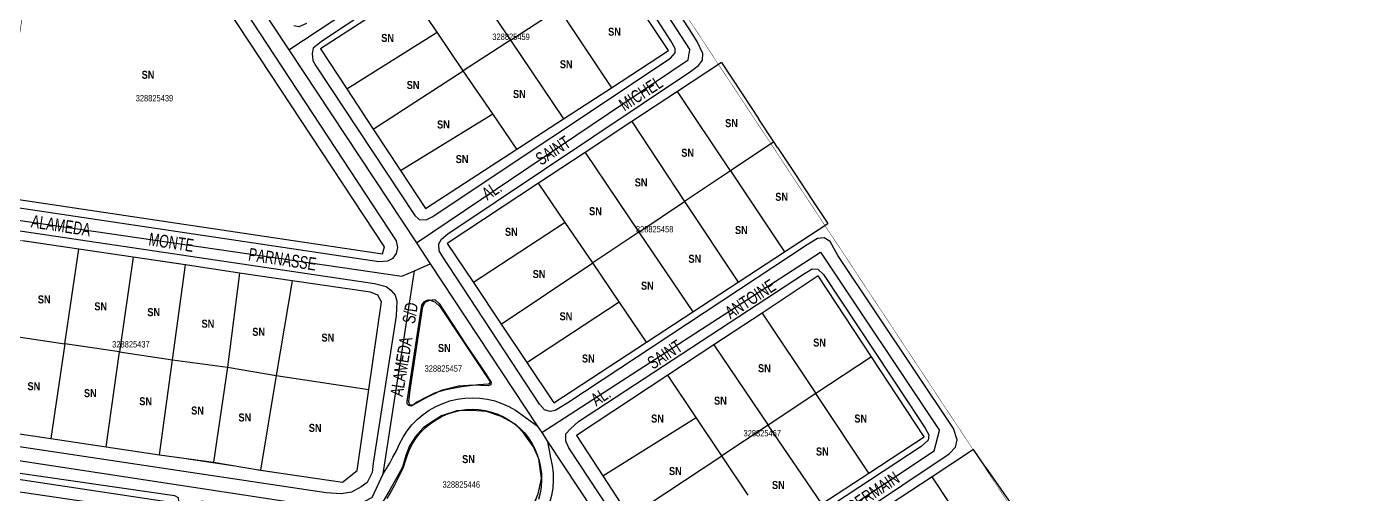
# Model space of a CAD drawing. Extents: x 204381 to 207261, y 4847713 to 4851061.
# Drawn here: x 205404 to 205818.2, y 4850681.8 to 4850827.9 of the extents above; entities that cross this region are included whole.
import ezdxf
from ezdxf.enums import TextEntityAlignment as Align

# ---------------------------------------------------------------- set-up
doc = ezdxf.new("R2010")
doc.units = 0
doc.header["$LTSCALE"] = 1.5
doc.header["$MEASUREMENT"] = 0
for name, color, linetype in [('CD-MALHA-LOTES', 40, 'CONTINUOUS'), ('CD_TXT_QUADRA', 7, 'CONTINUOUS'), ('LM-LIM-SETOR-FISCAL', 7, 'CONTINUOUS'), ('RU-QUADRAS', 210, 'CONTINUOUS'), ('SV-EIXO-RUA-PAV', 20, 'CONTINUOUS'), ('SV-RUA-PAVIM-S-GUIA-C-GUIA', 7, 'CONTINUOUS'), ('SV-TXT-RUA-PAV-S-GUIA-C-GUIA', 7, 'CONTINUOUS'), ('Th_NmrPort', 7, 'CONTINUOUS')]:
    doc.layers.add(name, color=color, linetype=linetype)
doc.styles.add('3288-25-2D_TXT$0$ARIAL', font='ARIAL.TTF')
doc.styles.add('ARIAL', font='ARIAL.TTF')
doc.styles.get("Standard").update_dxf_attribs({"font": 'swisscbo.ttf'})
doc.linetypes.add('Limite', pattern='A,20,-3,[130,ltypeshp.shx,S=6.35,R=0,X=0,Y=0],-3,20', length=46)

msp = doc.modelspace()

# ---------------------------------------------------------------- linework, layer by layer
at = {"layer": 'CD-MALHA-LOTES', "linetype": 'Continuous'}
for points in [[(205515.83, 4850759.11), (205457.31, 4850847.87)], [(205538.32, 4850848.58), (205555.15, 4850823.64)], [(205604.56, 4850820.39), (205588.22, 4850845.03)], [(205523.55, 4850838.98), (205495.82, 4850820.94)], [(205532.29, 4850826.14), (205523.55, 4850838.98)], [(205555.15, 4850823.64), (205570.32, 4850833.45)], [(205570.32, 4850833.45), (205586.7, 4850808.81)], [(205504.05, 4850808.44), (205532.29, 4850826.14)], [(205540.45, 4850814.14), (205532.29, 4850826.14)], [(205555.15, 4850823.64), (205540.45, 4850814.14)], [(205555.15, 4850823.64), (205571.72, 4850799.1)], [(205495.82, 4850820.94), (205504.05, 4850808.44)], [(205586.7, 4850808.81), (205604.56, 4850820.39)], [(205512.28, 4850795.92), (205540.45, 4850814.14)], [(205549.64, 4850800.62), (205540.45, 4850814.14)], [(205621.06, 4850816.7), (205607.39, 4850807.68)], [(205621.06, 4850816.7), (205627.53, 4850806.92)], [(205504.05, 4850808.44), (205512.28, 4850795.92)], [(205571.72, 4850799.1), (205586.7, 4850808.81)], [(205607.39, 4850807.68), (205593.06, 4850798.23)], [(205623.92, 4850782.86), (205607.39, 4850807.68)], [(205627.53, 4850806.92), (205632.78, 4850798.98)], [(205520.82, 4850782.93), (205549.64, 4850800.62)], [(205557.12, 4850789.63), (205549.64, 4850800.62)], [(205557.12, 4850789.63), (205571.72, 4850799.1)], [(205593.06, 4850798.23), (205578.49, 4850788.62)], [(205593.06, 4850798.23), (205609.59, 4850773.29)], [(205637.46, 4850791.91), (205632.78, 4850798.98)], [(205512.28, 4850795.92), (205520.82, 4850782.93)], [(205528.59, 4850771.13), (205557.12, 4850789.63)], [(205578.49, 4850788.62), (205563.98, 4850779.04)], [(205578.49, 4850788.62), (205595.28, 4850763.74)], [(205637.46, 4850791.91), (205623.92, 4850782.86)], [(205638.62, 4850790.16), (205637.46, 4850791.91)], [(205638.62, 4850790.16), (205644.01, 4850782.01)], [(205520.82, 4850782.93), (205528.59, 4850771.13)], [(205623.92, 4850782.86), (205609.59, 4850773.29)], [(205623.92, 4850782.86), (205640.8, 4850757.54)], [(205644.01, 4850782.01), (205649.36, 4850773.93)], [(205563.98, 4850779.04), (205535.44, 4850760.22)], [(205572.31, 4850766.77), (205563.98, 4850779.04)], [(205393.8, 4850775.03), (205515.23, 4850756.97)], [(205595.28, 4850763.74), (205609.59, 4850773.29)], [(205609.59, 4850773.29), (205626.31, 4850748.07)], [(205649.36, 4850773.93), (205654.35, 4850766.39)], [(205572.31, 4850766.77), (205543.63, 4850747.99)], [(205580.88, 4850754.13), (205572.31, 4850766.77)], [(205595.28, 4850763.74), (205580.88, 4850754.13)], [(205595.28, 4850763.74), (205612.12, 4850738.79)], [(205640.8, 4850757.54), (205654.35, 4850766.39)], [(205420.33, 4850758.39), (205402.7, 4850760.99)], [(205535.44, 4850760.22), (205543.63, 4850747.99)], [(205415.97, 4850728.87), (205420.33, 4850758.39)], [(205437.28, 4850755.89), (205420.33, 4850758.39)], [(205437.28, 4850755.89), (205433.08, 4850726.3)], [(205453.7, 4850753.48), (205437.28, 4850755.89)], [(205515.23, 4850756.97), (205515.83, 4850759.11)], [(205626.31, 4850748.07), (205640.8, 4850757.54)], [(205449.59, 4850723.81), (205453.7, 4850753.48)], [(205470.55, 4850750.9), (205453.7, 4850753.48)], [(205552.3, 4850735.04), (205580.88, 4850754.13)], [(205589.16, 4850741.92), (205580.88, 4850754.13)], [(205470.55, 4850750.9), (205466.79, 4850721.61)], [(205486.97, 4850748.57), (205470.55, 4850750.9)], [(205486.97, 4850748.57), (205482.03, 4850718.93)], [(205511.45, 4850744.97), (205486.97, 4850748.57)], [(205543.63, 4850747.99), (205552.3, 4850735.04)], [(205612.12, 4850738.79), (205626.31, 4850748.07)], [(205651.31, 4850750.03), (205633.81, 4850738.47)], [(205667.97, 4850724.78), (205651.31, 4850750.03)], [(205513.74, 4850744.05), (205511.45, 4850744.97)], [(205514.89, 4850741.98), (205513.74, 4850744.05)], [(205510.95, 4850714.58), (205514.89, 4850741.98)], [(205522.88, 4850710.96), (205527.46, 4850740.92)], [(205527.46, 4850740.92), (205528.31, 4850742.11)], [(205528.31, 4850742.11), (205529.83, 4850742.62)], [(205529.83, 4850742.62), (205531.53, 4850741.94)], [(205531.53, 4850741.94), (205533.23, 4850740.4)], [(205533.23, 4850740.4), (205548.67, 4850717.26)], [(205560.33, 4850723.06), (205589.16, 4850741.92)], [(205597.68, 4850729.36), (205589.16, 4850741.92)], [(205597.68, 4850729.36), (205612.12, 4850738.79)], [(205552.3, 4850735.04), (205560.33, 4850723.06)], [(205633.81, 4850738.47), (205618.69, 4850728.5)], [(205633.81, 4850738.47), (205650.59, 4850713.29)], [(205398.67, 4850731.47), (205415.97, 4850728.87)], [(205415.97, 4850728.87), (205411.59, 4850699.24)], [(205433.08, 4850726.3), (205415.97, 4850728.87)], [(205428.88, 4850696.65), (205433.08, 4850726.3)], [(205433.08, 4850726.3), (205449.59, 4850723.81)], [(205568.77, 4850710.46), (205597.68, 4850729.36)], [(205618.69, 4850728.5), (205604.36, 4850719.04)], [(205618.69, 4850728.5), (205635.71, 4850703.46)], [(205445.49, 4850694.17), (205449.59, 4850723.81)], [(205449.59, 4850723.81), (205466.79, 4850721.61)], [(205560.33, 4850723.06), (205568.77, 4850710.46)], [(205667.97, 4850724.78), (205650.59, 4850713.29)], [(205684.46, 4850699.78), (205667.97, 4850724.78)], [(205466.79, 4850721.61), (205462.37, 4850691.94)], [(205466.79, 4850721.61), (205482.03, 4850718.93)], [(205482.03, 4850718.93), (205477.11, 4850689.44)], [(205482.03, 4850718.93), (205510.95, 4850714.58)], [(205604.36, 4850719.04), (205575.81, 4850700.19)], [(205613.22, 4850705.84), (205604.36, 4850719.04)], [(205507.32, 4850689.3), (205510.95, 4850714.58)], [(205534.59, 4850714.36), (205531.7, 4850713.51)], [(205539.85, 4850715.39), (205534.59, 4850714.36)], [(205545.11, 4850716.07), (205539.85, 4850715.39)], [(205548.33, 4850716.24), (205545.11, 4850716.07)], [(205548.84, 4850716.58), (205548.33, 4850716.24)], [(205548.67, 4850717.26), (205548.84, 4850716.58)], [(205522.88, 4850710.11), (205522.88, 4850710.96)], [(205523.39, 4850709.6), (205522.88, 4850710.11)], [(205524.91, 4850709.77), (205524.23, 4850709.43)], [(205525.93, 4850710.62), (205524.91, 4850709.77)], [(205528.99, 4850712.15), (205525.93, 4850710.62)], [(205531.7, 4850713.51), (205528.99, 4850712.15)], [(205650.59, 4850713.29), (205635.71, 4850703.46)], [(205667.12, 4850688.48), (205650.59, 4850713.29)], [(205524.23, 4850709.43), (205523.39, 4850709.6)], [(205533.65, 4850706.36), (205530.25, 4850704.15)], [(205538.4, 4850707.9), (205533.65, 4850706.36)], [(205542.98, 4850708.07), (205538.4, 4850707.9)], [(205547.73, 4850707.73), (205542.98, 4850708.07)], [(205552.31, 4850706.19), (205547.73, 4850707.73)], [(205556.9, 4850703.64), (205552.31, 4850706.19)], [(205584.03, 4850687.6), (205613.22, 4850705.84)], [(205621.23, 4850693.89), (205613.22, 4850705.84)], [(205394.62, 4850701.77), (205411.59, 4850699.24)], [(205527.88, 4850702.62), (205525.5, 4850699.9)], [(205530.25, 4850704.15), (205527.88, 4850702.62)], [(205559.44, 4850700.75), (205556.9, 4850703.64)], [(205635.71, 4850703.46), (205621.23, 4850693.89)], [(205652.41, 4850678.89), (205635.71, 4850703.46)], [(205411.59, 4850699.24), (205428.88, 4850696.65)], [(205525.5, 4850699.9), (205523.63, 4850697)], [(205562.33, 4850696.66), (205559.44, 4850700.75)], [(205575.81, 4850700.19), (205584.03, 4850687.6)], [(205667.12, 4850688.48), (205684.46, 4850699.78)], [(205428.88, 4850696.65), (205445.49, 4850694.17)], [(205445.49, 4850694.17), (205462.37, 4850691.94)], [(205522.45, 4850693.94), (205521.43, 4850690.37)], [(205523.63, 4850697), (205522.45, 4850693.94)], [(205564.02, 4850692.92), (205562.33, 4850696.66)], [(205592.37, 4850674.82), (205621.23, 4850693.89)], [(205629.47, 4850681.63), (205621.23, 4850693.89)], [(205699.81, 4850695.82), (205686.87, 4850687.35)], [(205703.59, 4850690.37), (205699.81, 4850695.82)], [(205462.37, 4850691.94), (205477.11, 4850689.44)], [(205477.11, 4850689.44), (205502.73, 4850685.61)], [(205502.73, 4850685.61), (205507.32, 4850689.3)], [(205521.43, 4850690.37), (205519.73, 4850687.13)], [(205564.87, 4850686.79), (205564.02, 4850692.92)], [(205703.59, 4850690.37), (205715.55, 4850673.17)], [(205519.73, 4850687.13), (205517.53, 4850683.22)], [(205563.85, 4850682.03), (205564.87, 4850686.79)], [(205584.03, 4850687.6), (205592.37, 4850674.82)], [(205652.41, 4850678.89), (205667.12, 4850688.48)], [(205686.87, 4850687.35), (205672.92, 4850678.21)], [(205703.67, 4850662.08), (205686.87, 4850687.35)], [(205517.53, 4850683.22), (205515.32, 4850679.47)], [(205561.14, 4850675.56), (205563.85, 4850682.03)]]:
    msp.add_lwpolyline(points, dxfattribs=at)
at = {"layer": 'LM-LIM-SETOR-FISCAL', "linetype": 'Limite', "ltscale": 0.1, "const_width": 0.13, "flags": 128}
msp.add_lwpolyline([(206960.49, 4848346.74), (206519.68, 4848013.26), (206524.96, 4848001.52), (206186.17, 4847750.07), (206137.65, 4847714.77), (206055.88, 4847783.52), (206022.18, 4847808.19), (206018.12, 4847816.07), (206019.95, 4847830.66), (206053.3, 4847836.03), (206059.06, 4847868.43), (206040.45, 4847926.27), (206039.82, 4847951.17), (206026.44, 4847964.39), (205980.98, 4848000.04), (205948.86, 4848053.95), (205885.79, 4848047.59), (205885.38, 4848100.28), (205758.68, 4848087.81), (205748.41, 4848134.36), (205855.06, 4848144.19), (205857.54, 4848167.98), (205826.48, 4848206.22), (205791.25, 4848260.92), (205756.8, 4848299.01), (205692.97, 4848280.46), (205710.22, 4848439.16), (205051.32, 4848428.57), (204677.84, 4848416.25), (204661.89, 4848420.75), (204677.59, 4848456.68), (204685.73, 4848493.72), (204687.66, 4848576.43), (204676.79, 4848658.68), (204674.85, 4848798.87), (204665.61, 4849337.36), (204658.49, 4849545.69), (204657.02, 4849545.63), (204645.12, 4849704.28), (204643.71, 4849869.24), (204651.14, 4849927.22), (204647.62, 4849990.33), (204636.26, 4850264.54), (204381.83, 4850909.69), (204986.84, 4850806.73), (205140.83, 4850787.35), (205201.03, 4850796.27), (205245.63, 4850823.19), (205310.25, 4850896.98), (205324.08, 4850905.65), (205327.72, 4850908.15), (205339.74, 4850916.46), (205358.28, 4850945.44), (205381.54, 4850978.24), (205458.47, 4851060.64), (205958.1, 4850305), (206256.21, 4850261.19), (206296.36, 4850246.47), (206381.84, 4850187.26), (206402.35, 4850183.32), (206465.45, 4850155.1), (206438.69, 4850087.64), (206416.16, 4850016.08), (206422.43, 4850015.06), (206376.86, 4849879.93), (206318.97, 4849888.04), (206311.32, 4849828.25), (206177.89, 4849842.97), (206161.27, 4849779.77), (206627.66, 4849358.82), (206746.45, 4849445.1), (206955.53, 4849187.19), (207019.34, 4849111.98), (207025.31, 4849104.91), (207033.93, 4849094.44), (207048.4, 4849077.1), (207039.09, 4849069.24), (207026.18, 4849059.14), (207002.58, 4849038.25), (206981.71, 4849023.09), (206966.26, 4849011.39), (206958.44, 4849004.76), (206968.98, 4848989.87), (206978.67, 4848976.02), (207002.49, 4848944.75), (207008.79, 4848936.89), (207034.07, 4848905.39), (207054.15, 4848879.42), (207075.28, 4848852.41), (207089.04, 4848833.89), (207099.68, 4848804.07), (207108.98, 4848791.97), (207114.21, 4848785.08), (207138.58, 4848756.16), (207148.67, 4848740.27), (207162.16, 4848719.72), (207199.66, 4848661.86), (207214.13, 4848640.25), (207233.64, 4848611.27), (207250.42, 4848586.92), (207261.26, 4848571.24), (207169.66, 4848504.88), (207140.72, 4848483.45), (207106.7, 4848455.88), (207093.59, 4848446.09), (207051.18, 4848413.73)], close=True, dxfattribs=at)
at = {"layer": 'RU-QUADRAS', "color": 6, "linetype": 'Continuous', "const_width": 0.18}
for points in [[(205495.82, 4850820.94), (205571.55, 4850870.19), (205604.56, 4850820.39), (205528.59, 4850771.13)], [(205393.8, 4850775.03), (205406.69, 4850856.08), (205457.31, 4850847.87), (205515.83, 4850759.11), (205515.23, 4850756.97)], [(205535.44, 4850760.22), (205621.06, 4850816.7), (205654.35, 4850766.39), (205568.77, 4850710.46)], [(205361.07, 4850706.79), (205369.62, 4850765.86), (205511.45, 4850744.97), (205513.74, 4850744.05), (205514.89, 4850741.98), (205507.32, 4850689.3), (205502.73, 4850685.61)], [(205575.81, 4850700.19), (205651.31, 4850750.03), (205684.46, 4850699.78), (205608.42, 4850650.22)], [(205615.07, 4850640.3), (205699.81, 4850695.82), (205727.26, 4850656.21), (205733.92, 4850645.81), (205648.17, 4850590.5)]]:
    msp.add_lwpolyline(points, close=True, dxfattribs=at)
for points in [[(205522.88, 4850710.11), (205527.46, 4850740.92, -0.324094), (205529.83, 4850742.62, -0.179671), (205533.23, 4850740.4), (205548.67, 4850717.26), (205548.84, 4850716.58), (205548.33, 4850716.24, 0.046768), (205534.59, 4850714.36), (205531.7, 4850713.51, 0.073324), (205524.23, 4850709.43, -0.301527)], [(205458.4, 4850677.92), (205458.66, 4850679.84), (205501.74, 4850673.35), (205504.8, 4850673.69), (205512.77, 4850677.43), (205515.32, 4850679.47), (205521.43, 4850690.37), (205523.63, 4850697, -0.07318), (205527.88, 4850702.62), (205533.65, 4850706.36), (205538.4, 4850707.9, -0.054332), (205547.73, 4850707.73, -0.09162), (205556.9, 4850703.64, -0.052993), (205562.33, 4850696.66), (205564.02, 4850692.92), (205564.87, 4850686.79, -0.093048), (205561.14, 4850675.56), (205558.42, 4850672.15, -0.099167), (205550.45, 4850666.2), (205545.02, 4850665.35), (205540.77, 4850665.52)]]:
    msp.add_lwpolyline(points, format="xyb", close=True, dxfattribs=at)
at = {"layer": 'SV-EIXO-RUA-PAV', "flags": 128}
for points in [[(205406.76, 4850940.49), (205445.74, 4850881.51), (205463.48, 4850854.68), (205485.96, 4850820.66), (205525.78, 4850760.42), (205530.13, 4850753.83), (205563.57, 4850703.23), (205564.96, 4850701.12), (205566.78, 4850698.38), (205596.13, 4850653.97), (205604.96, 4850640.61), (205630.79, 4850601.52), (205644.43, 4850580.89), (205684.14, 4850520.8), (205691.89, 4850509.08)], [(205485.96, 4850820.66), (205573.65, 4850878.53), (205611.23, 4850820.69)], [(205525.78, 4850760.42), (205610.69, 4850817.5), (205611.23, 4850820.69)], [(205366.54, 4850772.49), (205386.25, 4850769.62), (205521.24, 4850749.94), (205525.18, 4850751.67), (205530.13, 4850753.83)], [(205564.96, 4850701.12), (205652.02, 4850757.48), (205689.22, 4850701.82)], [(205511.95, 4850680.89), (205515.46, 4850688.21), (205525.18, 4850751.67)], [(205511.95, 4850680.89), (205503.98, 4850676.74), (205358.45, 4850698.91), (205354.04, 4850701.53), (205351.81, 4850702.86), (205303.83, 4850710.29)], [(205515.46, 4850688.21), (205517.49, 4850691.6), (205518.42, 4850693.46), (205519.58, 4850695.46), (205520.5, 4850697.64), (205521.62, 4850699.73), (205522.93, 4850701.7), (205524.41, 4850703.54), (205526.07, 4850705.23), (205527.87, 4850706.76), (205529.81, 4850708.11), (205531.87, 4850709.28), (205534.03, 4850710.25), (205536.27, 4850711.01), (205538.57, 4850711.56), (205540.91, 4850711.89), (205543.27, 4850712), (205545.63, 4850711.89), (205547.97, 4850711.56), (205550.28, 4850711.01), (205552.51, 4850710.25), (205554.67, 4850709.28), (205556.73, 4850708.11), (205563.57, 4850703.23)], [(205604.96, 4850640.61), (205687.57, 4850695.48), (205689.22, 4850701.82)], [(205566.78, 4850698.38), (205567.71, 4850693.22), (205568.21, 4850690.9), (205568.49, 4850688.55), (205568.54, 4850686.18), (205568.38, 4850683.82), (205567.99, 4850681.48), (205567.39, 4850679.19), (205566.57, 4850676.96), (205565.55, 4850674.82), (205564.33, 4850672.79), (205562.93, 4850670.88), (205561.35, 4850669.11), (205559.62, 4850667.49), (205557.74, 4850666.05), (205555.74, 4850664.78), (205553.62, 4850663.71), (205551.42, 4850662.84), (205549.14, 4850662.18), (205545.28, 4850661.45)], [(205596.13, 4850653.97), (205565.86, 4850658.42), (205545.28, 4850661.45), (205494.72, 4850668.89), (205423.83, 4850679.33), (205355.11, 4850689.44), (205352.1, 4850688.11), (205347.24, 4850685.96), (205301.25, 4850693.26)]]:
    msp.add_lwpolyline(points, dxfattribs=at)
at = {"layer": 'SV-RUA-PAVIM-S-GUIA-C-GUIA', "flags": 128}
for points in [[(205592.25, 4850843.72), (205574.85, 4850870.64), (205572.66, 4850872.56), (205571.01, 4850872.86), (205561.64, 4850866.9), (205527.27, 4850844.01), (205496.13, 4850823.27), (205493.52, 4850821.18), (205493.27, 4850819.53), (205493.41, 4850817.33), (205494.4, 4850815.62), (205525.31, 4850768.91), (205526.67, 4850767.67), (205528.87, 4850767.56), (205530.77, 4850768.5), (205605.16, 4850818.02), (205606.65, 4850819.75), (205606.65, 4850821.11), (205605.32, 4850823.5)], [(205463.9, 4850845.75), (205462.27, 4850848.21), (205460.18, 4850849.83), (205457.23, 4850851.39), (205454.29, 4850852.11), (205409.41, 4850858.83), (205406.62, 4850859.19), (205404.63, 4850858.91), (205403.61, 4850857.26), (205401.75, 4850844.56), (205399.14, 4850826.85), (205391.28, 4850775.03), (205391.68, 4850773.68), (205392.67, 4850772.77), (205396.22, 4850772.15), (205514.08, 4850754.57), (205516.92, 4850754.75), (205518.53, 4850755.6), (205519.56, 4850757.03), (205520.04, 4850758.89), (205519.59, 4850761.05), (205464.87, 4850844.29)], [(205512.75, 4850747.67), (205516.34, 4850746.8), (205517.84, 4850745.64), (205519.13, 4850744.08), (205519.67, 4850742.13), (205519.45, 4850737.57), (205512.32, 4850691.61), (205511.96, 4850688.66), (205510.39, 4850685.56), (205508.54, 4850684.17), (205505.54, 4850682.58), (205502.24, 4850682), (205497.64, 4850682.32), (205366.91, 4850701.92), (205362.51, 4850702.72), (205360.03, 4850703.84), (205359.03, 4850705.47), (205358.89, 4850707.87), (205367.17, 4850765.59), (205367.63, 4850767.49), (205368.63, 4850768.78), (205371.03, 4850768.67)], [(205679.48, 4850710.42), (205684.69, 4850702.54), (205685.86, 4850700.43), (205685.67, 4850698.73), (205683.52, 4850696.84), (205612.9, 4850650.38), (205610.29, 4850648.74), (205608.84, 4850647.85), (205607.14, 4850647.66), (205605.3, 4850648.62), (205602.07, 4850652.94), (205573.43, 4850696.37), (205572.49, 4850698.43), (205572.5, 4850700.78), (205573.9, 4850702.27), (205576.41, 4850704.56), (205647.03, 4850750.82), (205649.38, 4850752.26), (205651.18, 4850752.2), (205653.02, 4850750.49)], [(205549.19, 4850716.86), (205549, 4850716.05), (205548.18, 4850715.71), (205543.64, 4850715.98), (205538.99, 4850715.66), (205533.54, 4850714.23), (205528.59, 4850711.85), (205525.63, 4850710.27), (205524.63, 4850709.68), (205523.76, 4850709.68), (205523.39, 4850710.73), (205523.85, 4850714.33), (205527.85, 4850740.54), (205528.51, 4850741.88), (205529.92, 4850742.53), (205531.53, 4850742.65), (205532.89, 4850741.41), (205541.19, 4850728.66), (205546.31, 4850721.13)], [(205360.88, 4850694.45), (205450.22, 4850681.49), (205451.36, 4850680.82), (205451.48, 4850679.59), (205450.83, 4850679.04), (205446.38, 4850679.72), (205362.67, 4850692.33), (205358.93, 4850692.9), (205357.28, 4850693.11), (205356.48, 4850693.57), (205356.16, 4850694.34), (205356.39, 4850694.87), (205356.78, 4850695.21), (205357.84, 4850695.24)]]:
    msp.add_lwpolyline(points, close=True, dxfattribs=at)
for points in [[(205618.27, 4850645.05), (205692.2, 4850694.49), (205694.26, 4850696.59), (205694.77, 4850698.84), (205693.63, 4850702.4), (205657.44, 4850756.48), (205655.06, 4850760.79), (205653.23, 4850761.98), (205651.12, 4850761.73), (205647.91, 4850759.73), (205573.13, 4850710.44), (205570.73, 4850708.95), (205569.13, 4850708.05), (205567.63, 4850707.76), (205565.83, 4850708.22), (205564.29, 4850710.03), (205533.86, 4850756.37), (205532.87, 4850757.88), (205532.78, 4850760.03), (205533.59, 4850761.48), (205535.59, 4850763.17), (205611.38, 4850813.91), (205613.93, 4850815.75), (205615.14, 4850817.39), (205615.29, 4850819.49), (205613.51, 4850823.21), (205610.98, 4850827.22), (205600.32, 4850843.69)], [(205491.46, 4850828.85), (205489.06, 4850827.86), (205487.51, 4850828.17)], [(205516.67, 4850680.53), (205518.93, 4850684.57), (205521, 4850688.77), (205521.74, 4850690.35), (205522.36, 4850692.29), (205522.97, 4850694.22), (205523.76, 4850696.09), (205524.71, 4850697.88), (205525.84, 4850699.56), (205527.11, 4850701.14), (205528.53, 4850702.59), (205530.07, 4850703.9), (205531.74, 4850705.06), (205533.5, 4850706.06), (205535.35, 4850706.89), (205537.27, 4850707.55), (205539.24, 4850708.02), (205541.25, 4850708.3), (205543.27, 4850708.4), (205545.3, 4850708.3), (205547.3, 4850708.02), (205549.27, 4850707.55), (205551.19, 4850706.89), (205553.04, 4850706.06), (205554.81, 4850705.06), (205556.47, 4850703.9), (205558.01, 4850702.59), (205559.43, 4850701.14), (205560.7, 4850699.56), (205561.83, 4850697.88), (205562.78, 4850696.09), (205563.57, 4850694.22), (205564.18, 4850692.29), (205564.6, 4850690.31), (205564.84, 4850688.29), (205564.89, 4850686.27), (205564.75, 4850684.24), (205564.41, 4850682.24), (205563.9, 4850680.28)]]:
    msp.add_lwpolyline(points, dxfattribs=at)

# ---------------------------------------------------------------- texts
at = {"layer": 'CD_TXT_QUADRA', "color": 7, "linetype": 'Continuous', "style": 'ARIAL', "width": 0.7}
for s, p in [('328825459', (205555.38, 4850824.73)), ('328825439', (205443.96, 4850805.55)), ('328825458', (205600.21, 4850764.64)), ('328825437', (205436.61, 4850728.71)), ('328825457', (205534.21, 4850721.15)), ('328825467', (205633.84, 4850700.94)), ('328825446', (205539.82, 4850684.93))]:
    msp.add_text(s, height=2, dxfattribs=at).set_placement(p, align=Align.MIDDLE)
at = {"layer": 'SV-TXT-RUA-PAV-S-GUIA-C-GUIA', "width": 0.7}
for s, rotation, style, p in [('AL.             SAINT                  MICHEL', 33, 'ARIAL', (205547.96, 4850773.51)), ('ALAMEDA                 MONTE                PARNASSE', 351.3522, 'ARIAL', (205405.21, 4850765.22)), ('AL.              SAINT                ANTOINE', 33, 'ARIAL', (205581.99, 4850709.24)), ('ALAMEDA    S/D', 80.6131, '3288-25-2D_TXT$0$ARIAL', (205521.54, 4850712.21)), ('AL.              SAINT             GERMAIN', 34, 'ARIAL', (205623.27, 4850649.55)), ('AVENIDA                                                   BLANCHE                                           VILLE', 351, 'ARIAL', (205381.31, 4850683.37))]:
    msp.add_text(s, height=4, rotation=rotation, dxfattribs=dict(at, style=style)).set_placement(p)
at = {"layer": 'Th_NmrPort', "color": 1}
for p in [(205585.69, 4850826.3), (205514.81, 4850824.36), (205570.61, 4850816.14), (205439.96, 4850812.86), (205522.78, 4850809.66), (205555.96, 4850806.85), (205532.26, 4850797.34), (205622.25, 4850797.76), (205608.55, 4850788.5), (205538.08, 4850786.54), (205594.01, 4850779.25), (205637.91, 4850774.76), (205579.75, 4850770.27), (205553.46, 4850763.82), (205625.32, 4850764.38), (205610.78, 4850755.41), (205562.13, 4850750.64), (205595.96, 4850746.99), (205407.53, 4850742.72), (205425.18, 4850740.55), (205441.75, 4850738.74), (205570.52, 4850737.45), (205458.68, 4850735.13), (205474.53, 4850732.6), (205496.15, 4850730.79), (205649.75, 4850729.25), (205532.53, 4850727.54), (205577.51, 4850724.27), (205632.53, 4850721.23), (205404.29, 4850715.62), (205421.94, 4850713.45), (205439.23, 4850710.92), (205618.79, 4850711.11), (205455.44, 4850708.03), (205470.21, 4850705.86), (205599.13, 4850705.52), (205662.62, 4850705.52), (205492.18, 4850702.61), (205540.09, 4850692.86), (205650.62, 4850695.23), (205604.7, 4850689.12), (205636.88, 4850684.76)]:
    msp.add_text('SN', height=2.5, dxfattribs=at).set_placement(p, align=Align.MIDDLE_LEFT)

doc.saveas('drawing.dxf')
